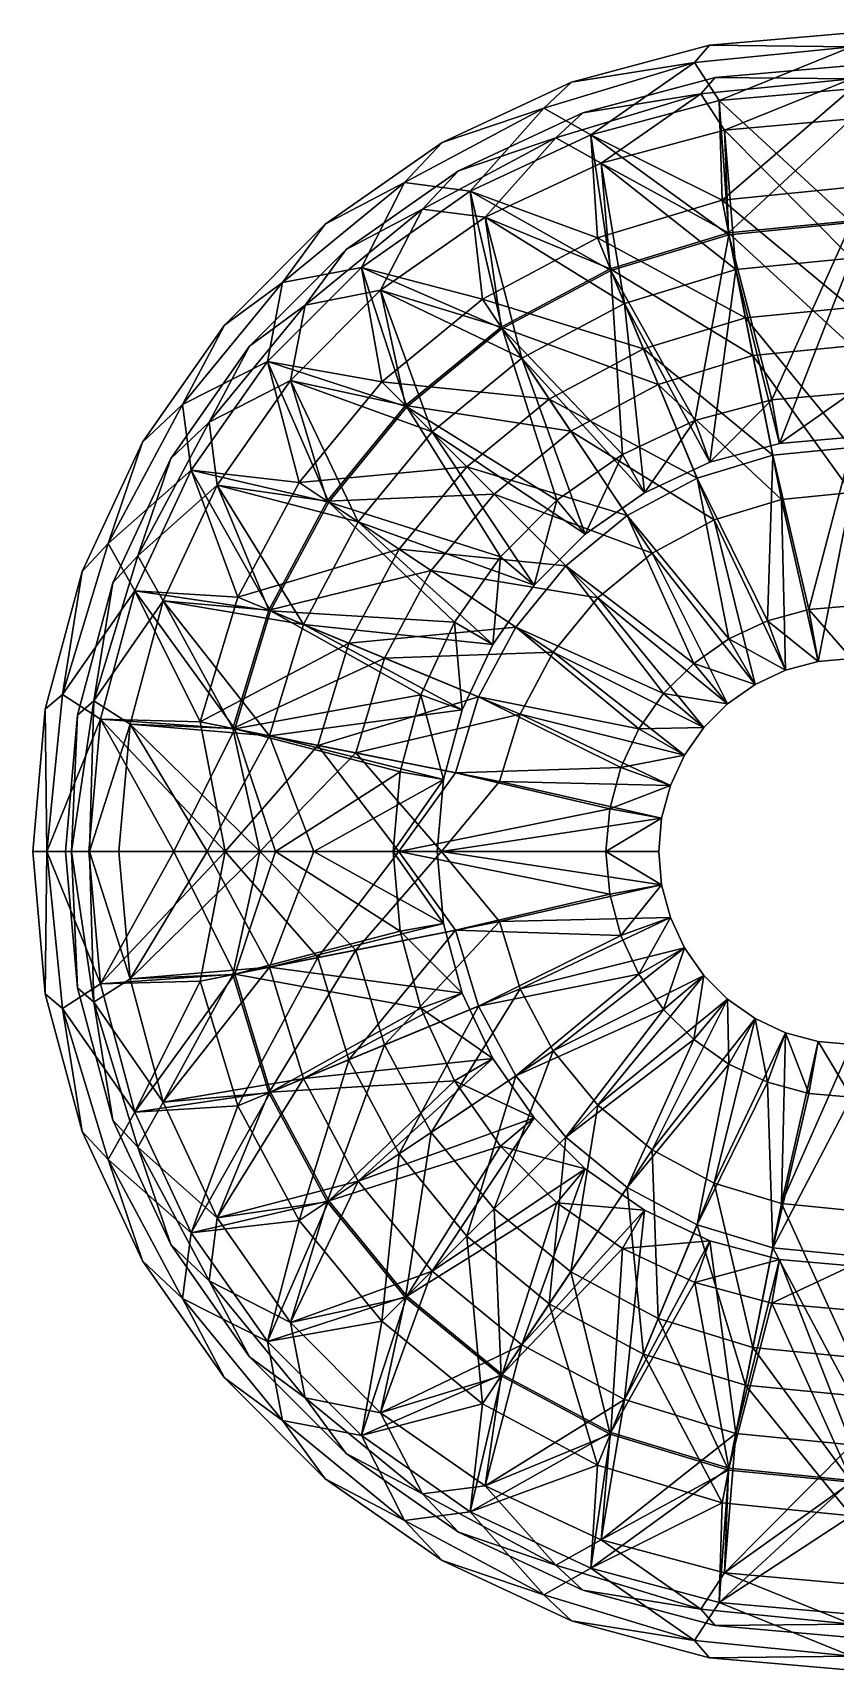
# Model space of a CAD drawing. Extents: x -6.3 to 6.3, y -6.3 to 6.3.
# Drawn here: x -6.35 to -0.13, y -6.35 to 6.35 of the extents above; entities that cross this region are included whole.
import ezdxf

# ---------------------------------------------------------------- set-up
doc = ezdxf.new("R2010")
doc.units = 0
doc.layers.add('Bag', color=131, linetype='CONTINUOUS')

msp = doc.modelspace()

# ---------------------------------------------------------------- meshes
at = {"layer": 'Bag', "color": 131}
mesh = msp.add_polyface(dxfattribs=at)
corners = [(-2.022733, 5.557414, 15.083843), (-1.026969, 5.824229, 15.083843), (-1.005006, 5.052508, 16.561838), (0, 5.914077, 15.083843), (0, 5.151492, 16.561838), (-0.823303, 4.139022, 17.939711), (-1.971391, 4.759358, 16.561838), (0, 4.22011, 17.939711), (-0.951496, 4.783496, 1.738292), (-0.617493, 3.501976), (0, 4.87721, 1.738292), (0, 3.556), (-1.216224, 3.341547), (-1.026969, 5.824229, 3.659793), (-1.866427, 4.505955, 1.738292), (-2.022733, 5.557414, 3.659793), (0, 5.914077, 3.659793), (0, 6.35, 5.718664), (-1.102666, 6.253529, 13.024971), (-1.102666, 6.253529, 5.718664), (0, 6.35, 13.024971), (-1.217329, 6.119928, 4.666407), (0, 6.239824, 4.666407), (-1.217329, 6.119928, 14.077228), (0, 6.239824, 14.077228), (0, 5.681873, 14.980899), (-0.986647, 5.595553, 14.980899), (-0.95444, 4.798293, 16.500487), (-1.943315, 5.339214, 14.980899), (0, 4.892297, 16.500487), (-0.764968, 3.845754, 17.910929), (-1.872201, 4.519893, 16.500487), (-1.500539, 3.622621, 17.910929), (0, 3.921096, 17.910929), (-0.986647, 5.595553, 3.762736), (0, 4.601602, 1.780364), (-0.897728, 4.513183, 1.780364), (-0.558002, 3.164586), (-1.943315, 5.339214, 3.762736), (-1.099049, 3.019613), (-1.760957, 4.251326, 1.780364), (0, 5.681873, 3.762736), (-1.058559, 6.003388, 13.024971), (0, 6.096, 5.718664), (-1.058559, 6.003388, 5.718664), (-2.084955, 5.728366, 13.024971), (0, 6.096, 13.024971), (0, 5.991333, 4.71902), (-1.168851, 5.876211, 4.71902), (-2.084955, 5.728366, 5.718664), (0, 5.991333, 14.024615), (-1.168851, 5.876211, 14.024615)]
mesh.append_faces([[corners[k] for k in face] for face in [(0, 1, 2), (1, 3, 2), (2, 3, 4), (5, 6, 2), (2, 7, 5), (7, 2, 4), (8, 9, 10), (9, 11, 10), (12, 9, 8), (13, 8, 10), (14, 12, 8), (13, 15, 8), (16, 13, 10), (17, 18, 19), (18, 17, 20), (19, 21, 22), (16, 22, 13), (13, 21, 15), (17, 19, 22), (13, 22, 21), (1, 23, 24), (20, 24, 18), (3, 1, 24), (1, 0, 23), (18, 24, 23), (25, 26, 27), (26, 28, 27), (25, 27, 29), (30, 31, 32), (31, 30, 27), (33, 27, 30), (27, 33, 29), (34, 35, 36), (37, 36, 35), (38, 34, 36), (39, 40, 36), (34, 41, 35), (42, 43, 44), (44, 45, 42), (43, 42, 46), (44, 43, 47), (47, 41, 34), (48, 34, 38), (48, 44, 47), (49, 44, 48), (47, 34, 48), (26, 25, 50), (50, 46, 42), (51, 42, 45), (51, 26, 50), (28, 26, 51), (50, 42, 51)]], dxfattribs={"color": 131})
mesh = msp.add_polyface(dxfattribs=at)
corners = [(-2.957038, 5.121741, 15.083843), (-2.022733, 5.557414, 15.083843), (-1.971391, 4.759358, 16.561838), (-2.862016, 4.283309, 16.561838), (-1.005006, 5.052508, 16.561838), (-1.614966, 3.898873, 17.939711), (-2.344568, 3.508893, 17.939711), (-0.823303, 4.139022, 17.939711), (-2.957038, 5.121741, 3.659793), (-2.709633, 4.055252, 1.738292), (-1.866427, 4.505955, 1.738292), (-2.022733, 5.557414, 3.659793), (-0.951496, 4.783496, 1.738292), (-1.778, 3.079586), (-1.102666, 6.253529, 5.718664), (-2.171828, 5.967048, 13.024971), (-2.171828, 5.967048, 5.718664), (-3.175, 5.499261, 13.024971), (-3.175, 5.499261, 5.718664), (-1.102666, 6.253529, 13.024971), (-2.387877, 5.764846, 4.666407), (-1.217329, 6.119928, 4.666407), (-3.466661, 5.188224, 4.666407), (-2.387877, 5.764846, 14.077228), (-1.217329, 6.119928, 14.077228), (-3.466661, 5.188224, 14.077228), (-1.943315, 5.339214, 14.980899), (-2.840936, 4.920646, 14.980899), (-1.872201, 4.519893, 16.500487), (-2.718014, 4.067796, 16.500487), (-0.95444, 4.798293, 16.500487), (-1.500539, 3.622621, 17.910929), (-1.943315, 5.339214, 3.762736), (-0.897728, 4.513183, 1.780364), (-1.760957, 4.251326, 1.780364), (-2.840936, 4.920646, 3.762736), (-2.556513, 3.826092, 1.780364), (-3.652238, 4.352567, 3.762736), (-2.084955, 5.728366, 13.024971), (-1.058559, 6.003388, 5.718664), (-2.084955, 5.728366, 5.718664), (-3.048, 5.279291, 13.024971), (-3.048, 5.279291, 5.718664), (-2.292784, 5.53527, 4.71902), (-1.168851, 5.876211, 4.71902), (-3.328606, 4.981612, 4.71902), (-2.292784, 5.53527, 14.024615), (-1.168851, 5.876211, 14.024615), (-3.328606, 4.981612, 14.024615)]
mesh.append_faces([[corners[k] for k in face] for face in [(0, 1, 2), (3, 0, 2), (2, 1, 4), (3, 5, 6), (5, 3, 2), (2, 7, 5), (8, 9, 10), (11, 10, 12), (9, 13, 10), (11, 8, 10), (14, 15, 16), (16, 17, 18), (17, 16, 15), (15, 14, 19), (16, 20, 21), (11, 20, 8), (8, 20, 22), (14, 16, 21), (16, 18, 20), (11, 21, 20), (20, 18, 22), (1, 23, 24), (19, 24, 15), (15, 23, 17), (17, 23, 25), (1, 0, 23), (15, 24, 23), (23, 0, 25), (26, 27, 28), (27, 29, 28), (26, 28, 30), (29, 31, 28), (32, 33, 34), (35, 34, 36), (35, 32, 34), (37, 35, 36), (38, 39, 40), (41, 40, 42), (40, 41, 38), (43, 40, 44), (43, 32, 35), (43, 35, 45), (42, 40, 43), (44, 32, 43), (42, 43, 45), (46, 26, 47), (46, 38, 41), (46, 41, 48), (27, 26, 46), (47, 38, 46), (27, 46, 48)]], dxfattribs={"color": 131})
mesh = msp.add_polyface(dxfattribs=at)
corners = [(-3.801495, 4.530446, 15.083843), (-2.957038, 5.121741, 15.083843), (-2.862016, 4.283309, 16.561838), (-4.530446, 3.801495, 15.083843), (-3.642655, 3.642655, 16.561838), (-3.801495, 4.530446, 3.659793), (-4.530446, 3.801495, 3.659793), (-3.448708, 3.448708, 1.738292), (-2.709633, 4.055252, 1.738292), (-2.957038, 5.121741, 3.659793), (-3.175, 5.499261, 5.718664), (-4.081701, 4.864382, 13.024971), (-4.081701, 4.864382, 5.718664), (-5.499261, 3.175, 13.024971), (-4.864382, 4.081701, 5.718664), (-4.864382, 4.081701, 13.024971), (-3.175, 5.499261, 13.024971), (-4.412222, 4.412222, 4.666407), (-3.466661, 5.188224, 4.666407), (-5.188224, 3.466661, 4.666407), (-4.412222, 4.412222, 14.077228), (-3.466661, 5.188224, 14.077228), (-5.188224, 3.466661, 14.077228), (-2.840936, 4.920646, 14.980899), (-3.652238, 4.352567, 14.980899), (-2.718014, 4.067796, 16.500487), (-4.352567, 3.652238, 14.980899), (-3.459376, 3.459376, 16.500487), (-3.652238, 4.352567, 3.762736), (-2.556513, 3.826092, 1.780364), (-3.253824, 3.253824, 1.780364), (-4.352567, 3.652238, 3.762736), (-3.918433, 4.669807, 13.024971), (-3.048, 5.279291, 5.718664), (-3.918433, 4.669807, 5.718664), (-4.669807, 3.918433, 13.024971), (-4.669807, 3.918433, 5.718664), (-3.048, 5.279291, 13.024971), (-3.328606, 4.981612, 4.71902), (-4.236512, 4.236512, 4.71902), (-4.981612, 3.328606, 4.71902), (-2.840936, 4.920646, 3.762736), (-3.328606, 4.981612, 14.024615), (-4.236512, 4.236512, 14.024615), (-4.981612, 3.328606, 14.024615)]
mesh.append_faces([[corners[k] for k in face] for face in [(0, 1, 2), (3, 0, 4), (4, 0, 2), (5, 6, 7), (5, 7, 8), (9, 5, 8), (10, 11, 12), (13, 14, 15), (11, 10, 16), (15, 14, 11), (12, 11, 14), (12, 14, 17), (10, 12, 18), (5, 18, 17), (6, 17, 19), (5, 9, 18), (18, 12, 17), (6, 5, 17), (17, 14, 19), (0, 3, 20), (1, 0, 21), (11, 21, 20), (15, 20, 22), (11, 16, 21), (21, 0, 20), (15, 11, 20), (20, 3, 22), (23, 24, 25), (24, 26, 27), (24, 27, 25), (28, 29, 30), (31, 28, 30), (32, 33, 34), (35, 34, 36), (34, 35, 32), (33, 32, 37), (34, 33, 38), (36, 34, 39), (38, 28, 39), (39, 31, 40), (41, 28, 38), (34, 38, 39), (28, 31, 39), (36, 39, 40), (24, 23, 42), (26, 24, 43), (42, 32, 43), (43, 35, 44), (37, 32, 42), (24, 42, 43), (32, 35, 43), (26, 43, 44)]], dxfattribs={"color": 131})
mesh = msp.add_polyface(dxfattribs=at)
corners = [(0, 1.905, 20.32), (-0.3308, 1.876059, 20.32), (0, 3.132899, 19.198274), (-0.611198, 3.072702, 19.198274), (-0.651548, 1.790114, 20.32), (-1.198909, 2.894422, 19.198274), (-0.9525, 1.649778, 20.32), (-1.740546, 2.604911, 19.198274), (-2.215294, 2.215294, 19.198274), (-3.508893, 2.344568, 17.939711), (-2.984068, 2.984068, 17.939711), (-2.344568, 3.508893, 17.939711), (-1.614966, 3.898873, 17.939711), (-0.823303, 4.139022, 17.939711), (0, 4.22011, 17.939711), (-3.642655, 3.642655, 16.561838), (-2.862016, 4.283309, 16.561838), (-0.558002, 3.164586), (0, 3.213405), (0, 3.556), (-1.099049, 3.019613), (-0.617493, 3.501976), (-1.606703, 2.782891), (-1.216224, 3.341547), (-2.065537, 2.461611), (-1.778, 3.079586), (-2.461611, 2.065537), (-2.285753, 2.724054), (-2.724054, 2.285753), (-2.709633, 4.055252, 1.738292), (-3.448708, 3.448708, 1.738292), (-1.866427, 4.505955, 1.738292), (-0.542964, 2.729665, 19.190632), (-0.259753, 1.473131, 20.32), (0, 2.783142, 19.190632), (-1.065062, 2.571288, 19.190632), (-0.511613, 1.405645, 20.32), (-3.260273, 2.178444, 17.910929), (-1.967978, 1.967978, 19.190632), (-2.772634, 2.772634, 17.910929), (-1.546231, 2.314098, 19.190632), (-2.178444, 3.260273, 17.910929), (-1.500539, 3.622621, 17.910929), (-0.764968, 3.845754, 17.910929), (0, 3.921096, 17.910929), (-3.459376, 3.459376, 16.500487), (-2.718014, 4.067796, 16.500487), (-2.556513, 3.826092, 1.780364), (-3.253824, 3.253824, 1.780364), (-1.760957, 4.251326, 1.780364), (-0.897728, 4.513183, 1.780364), (0, 4.601602, 1.780364)]
mesh.append_faces([[corners[k] for k in face] for face in [(0, 1, 2), (1, 3, 2), (4, 5, 3), (1, 4, 3), (5, 6, 7), (8, 9, 10), (10, 7, 8), (7, 10, 11), (11, 5, 7), (5, 11, 12), (12, 3, 5), (3, 12, 13), (13, 2, 3), (2, 13, 14), (15, 11, 10), (11, 15, 16), (17, 18, 19), (20, 17, 21), (22, 20, 23), (17, 19, 21), (24, 22, 25), (20, 21, 23), (26, 24, 27), (22, 23, 25), (24, 25, 27), (26, 27, 28), (27, 25, 29), (28, 27, 30), (27, 29, 30), (25, 23, 31), (32, 33, 34), (35, 36, 32), (37, 38, 39), (40, 39, 38), (39, 40, 41), (35, 41, 40), (41, 35, 42), (32, 42, 35), (42, 32, 43), (34, 43, 32), (43, 34, 44), (41, 45, 39), (45, 41, 46), (42, 46, 41), (22, 24, 47), (24, 26, 48), (20, 22, 49), (24, 48, 47), (17, 20, 50), (22, 47, 49), (18, 17, 51)]], dxfattribs={"color": 131})
mesh = msp.add_polyface(dxfattribs=at)
corners = [(-5.121741, 2.957038, 15.083843), (-4.283309, 2.862016, 16.561838), (-4.759358, 1.971391, 16.561838), (-4.530446, 3.801495, 15.083843), (-3.642655, 3.642655, 16.561838), (-5.557414, 2.022733, 15.083843), (-3.508893, 2.344568, 17.939711), (-2.984068, 2.984068, 17.939711), (-2.724054, 2.285753), (-3.448708, 3.448708, 1.738292), (-4.055252, 2.709633, 1.738292), (-5.121741, 2.957038, 3.659793), (-4.530446, 3.801495, 3.659793), (-4.505955, 1.866427, 1.738292), (-4.864382, 4.081701, 5.718664), (-5.499261, 3.175, 13.024971), (-5.499261, 3.175, 5.718664), (-5.967048, 2.171828, 13.024971), (-5.967048, 2.171828, 5.718664), (-5.188224, 3.466661, 4.666407), (-5.764846, 2.387877, 4.666407), (-5.557414, 2.022733, 3.659793), (-5.188224, 3.466661, 14.077228), (-5.764846, 2.387877, 14.077228), (-4.864382, 4.081701, 13.024971), (-4.067796, 2.718014, 16.500487), (-4.920646, 2.840936, 14.980899), (-4.519893, 1.872201, 16.500487), (-3.459376, 3.459376, 16.500487), (-4.352567, 3.652238, 14.980899), (-2.772634, 2.772634, 17.910929), (-3.260273, 2.178444, 17.910929), (-4.920646, 2.840936, 3.762736), (-4.352567, 3.652238, 3.762736), (-3.826092, 2.556513, 1.780364), (-4.251326, 1.760957, 1.780364), (-3.253824, 3.253824, 1.780364), (-2.461611, 2.065537), (-5.279291, 3.048, 13.024971), (-4.669807, 3.918433, 5.718664), (-5.279291, 3.048, 5.718664), (-5.728366, 2.084955, 13.024971), (-5.728366, 2.084955, 5.718664), (-4.669807, 3.918433, 13.024971), (-4.981612, 3.328606, 4.71902), (-5.53527, 2.292784, 4.71902), (-5.339214, 1.943315, 3.762736), (-4.981612, 3.328606, 14.024615), (-5.339214, 1.943315, 14.980899), (-5.53527, 2.292784, 14.024615)]
mesh.append_faces([[corners[k] for k in face] for face in [(0, 1, 2), (3, 4, 1), (5, 0, 2), (0, 3, 1), (6, 2, 1), (1, 7, 6), (7, 1, 4), (8, 9, 10), (11, 10, 12), (11, 13, 10), (12, 10, 9), (14, 15, 16), (16, 17, 18), (17, 16, 15), (14, 16, 19), (16, 18, 20), (11, 19, 20), (11, 12, 19), (19, 16, 20), (21, 11, 20), (3, 0, 22), (0, 5, 23), (15, 22, 23), (15, 24, 22), (22, 0, 23), (17, 15, 23), (25, 26, 27), (28, 29, 25), (29, 26, 25), (30, 25, 31), (25, 30, 28), (32, 33, 34), (35, 32, 34), (36, 37, 34), (34, 33, 36), (38, 39, 40), (41, 40, 42), (40, 41, 38), (39, 38, 43), (40, 39, 44), (42, 40, 45), (44, 32, 45), (33, 32, 44), (40, 44, 45), (32, 46, 45), (26, 29, 47), (48, 26, 49), (47, 38, 49), (43, 38, 47), (26, 47, 49), (38, 41, 49)]], dxfattribs={"color": 131})
mesh = msp.add_polyface(dxfattribs=at)
corners = [(-5.557414, 2.022733, 15.083843), (-4.759358, 1.971391, 16.561838), (-5.052508, 1.005006, 16.561838), (-3.511725, 0, 18.793128), (-4.859193, 0, 17.033233), (-4.139022, 0.823303, 17.939711), (-3.072702, 0.611198, 19.198274), (-2.894422, 1.198909, 19.198274), (-3.898873, 1.614966, 17.939711), (-2.604911, 1.740546, 19.198274), (-3.508893, 2.344568, 17.939711), (-3.556, 0), (-3.164586, 0.558002), (-3.501976, 0.617493), (-3.019613, 1.099049), (-3.341547, 1.216224), (-3.213405, 0), (-3.079586, 1.778), (-4.055252, 2.709633, 1.738292), (-4.505955, 1.866427, 1.738292), (-4.783496, 0.951496, 1.738292), (-4.466968, 0, 1.136344), (-5.255802, 0, 2.360633), (-5.557414, 2.022733, 3.659793), (-5.121741, 2.957038, 3.659793), (-2.724054, 2.285753), (-4.519893, 1.872201, 16.500487), (-5.339214, 1.943315, 14.980899), (-4.798293, 0.95444, 16.500487), (-4.588065, 0, 16.983866), (-5.595553, 0.986647, 14.980899), (-3.179963, 0, 18.779845), (-3.845754, 0.764968, 17.910929), (-2.729665, 0.542964, 19.190632), (-4.920646, 2.840936, 14.980899), (-2.571288, 1.065062, 19.190632), (-3.622621, 1.500539, 17.910929), (-2.314098, 1.546231, 19.190632), (-3.260273, 2.178444, 17.910929), (-4.067796, 2.718014, 16.500487), (-5.339214, 1.943315, 3.762736), (-4.920646, 2.840936, 3.762736), (-4.251326, 1.760957, 1.780364), (-5.595553, 0.986647, 3.762736), (-4.513183, 0.897728, 1.780364), (-4.997502, 0, 2.421217), (-4.171419, 0, 1.162001), (-3.826092, 2.556513, 1.780364), (-2.782891, 1.606703), (-2.461611, 2.065537)]
mesh.append_faces([[corners[k] for k in face] for face in [(0, 1, 2), (3, 4, 5), (6, 3, 5), (5, 4, 2), (5, 7, 6), (7, 5, 8), (8, 9, 7), (9, 8, 10), (2, 8, 5), (8, 2, 1), (1, 10, 8), (11, 12, 13), (12, 14, 15), (16, 12, 11), (14, 17, 15), (12, 15, 13), (17, 18, 19), (15, 19, 20), (11, 13, 21), (21, 13, 20), (22, 21, 20), (23, 19, 24), (13, 15, 20), (15, 17, 19), (23, 20, 19), (17, 25, 18), (26, 27, 28), (29, 28, 30), (29, 31, 32), (31, 33, 32), (29, 32, 28), (34, 27, 26), (35, 32, 33), (32, 35, 36), (36, 37, 38), (36, 28, 32), (28, 36, 26), (38, 26, 36), (26, 38, 39), (40, 41, 42), (43, 40, 44), (44, 40, 42), (45, 43, 44), (44, 12, 46), (12, 16, 46), (44, 46, 45), (42, 14, 44), (14, 12, 44), (47, 48, 42), (48, 14, 42), (49, 48, 47)]], dxfattribs={"color": 131})
mesh = msp.add_polyface(dxfattribs=at)
corners = [(-1.905, 0, 20.32), (-3.511725, 0, 18.793128), (-1.876059, 0.3308, 20.32), (-0.9525, 1.649778, 20.32), (-1.22451, 1.459315, 20.32), (-1.740546, 2.604911, 19.198274), (-0.651548, 1.790114, 20.32), (-1.198909, 2.894422, 19.198274), (-1.459315, 1.22451, 20.32), (-2.215294, 2.215294, 19.198274), (-1.649778, 0.9525, 20.32), (-2.604911, 1.740546, 19.198274), (-1.790114, 0.651548, 20.32), (-2.894422, 1.198909, 19.198274), (-3.072702, 0.611198, 19.198274), (-3.508893, 2.344568, 17.939711), (-0.259753, 1.473131, 20.32), (-0.511613, 1.405645, 20.32), (-0.747928, 1.295449, 20.32), (-1.145892, 0.961518, 20.32), (-1.295449, 0.747928, 20.32), (-1.473131, 0.259753, 20.32), (-1.495856, 0, 20.32), (-1.405645, 0.511613, 20.32), (-0.961518, 1.145892, 20.32), (0, 1.495856, 20.32), (-0.3308, 1.876059, 20.32), (0, 1.905, 20.32), (-2.782891, 1.606703), (-2.724054, 2.285753), (-3.079586, 1.778), (-2.461611, 2.065537), (-3.019613, 1.099049), (-3.179963, 0, 18.779845), (0, 2.783142, 19.190632), (-0.542964, 2.729665, 19.190632), (-1.546231, 2.314098, 19.190632), (-1.065062, 2.571288, 19.190632), (-1.967978, 1.967978, 19.190632), (-2.314098, 1.546231, 19.190632), (-2.571288, 1.065062, 19.190632), (-2.729665, 0.542964, 19.190632), (-3.622621, 1.500539, 17.910929), (-3.260273, 2.178444, 17.910929)]
mesh.append_faces([[corners[k] for k in face] for face in [(0, 1, 2), (3, 4, 5), (6, 3, 7), (4, 8, 9), (8, 10, 11), (5, 4, 9), (10, 12, 13), (9, 8, 11), (12, 2, 14), (11, 10, 13), (2, 1, 14), (13, 12, 14), (15, 9, 11), (16, 17, 6), (17, 18, 3), (19, 20, 10), (21, 22, 0), (20, 23, 12), (23, 21, 2), (24, 19, 8), (21, 0, 2), (18, 24, 4), (23, 2, 12), (20, 12, 10), (19, 10, 8), (24, 8, 4), (25, 16, 26), (18, 4, 3), (17, 3, 6), (16, 6, 26), (25, 26, 27), (28, 29, 30), (28, 31, 29), (32, 28, 30), (33, 22, 21), (16, 25, 34), (17, 16, 35), (24, 18, 36), (18, 17, 37), (19, 24, 38), (18, 37, 36), (20, 19, 39), (24, 36, 38), (23, 20, 40), (19, 38, 39), (21, 23, 41), (20, 39, 40), (33, 21, 41), (23, 40, 41), (39, 42, 40), (38, 43, 39)]], dxfattribs={"color": 131})
mesh = msp.add_polyface(dxfattribs=at)
corners = [(-5.914077, 0, 15.083843), (-5.824229, 1.026969, 15.083843), (-4.859193, 0, 17.033233), (-5.052508, 1.005006, 16.561838), (-5.557414, 2.022733, 15.083843), (-5.914077, 0, 3.659793), (-5.255802, 0, 2.360633), (-5.824229, 1.026969, 3.659793), (-4.783496, 0.951496, 1.738292), (-5.557414, 2.022733, 3.659793), (-5.967048, 2.171828, 5.718664), (-6.253529, 1.102666, 13.024971), (-6.253529, 1.102666, 5.718664), (-6.35, 0, 13.024971), (-6.35, 0, 5.718664), (-5.967048, 2.171828, 13.024971), (-6.119928, 1.217329, 4.666407), (-6.239824, 0, 4.666407), (-5.764846, 2.387877, 4.666407), (-6.239824, 0, 14.077228), (-6.119928, 1.217329, 14.077228), (-5.764846, 2.387877, 14.077228), (-5.595553, 0.986647, 14.980899), (-5.681873, 0, 14.980899), (-4.588065, 0, 16.983866), (-5.339214, 1.943315, 14.980899), (-4.798293, 0.95444, 16.500487), (-5.681873, 0, 3.762736), (-5.595553, 0.986647, 3.762736), (-4.997502, 0, 2.421217), (-6.003388, 1.058559, 13.024971), (-5.728366, 2.084955, 5.718664), (-6.003388, 1.058559, 5.718664), (-6.096, 0, 13.024971), (-6.096, 0, 5.718664), (-5.728366, 2.084955, 13.024971), (-5.876211, 1.168851, 4.71902), (-6.049388, 0, 5.049537), (-5.53527, 2.292784, 4.71902), (-5.339214, 1.943315, 3.762736), (-5.910451, 0, 4.393336), (-5.876211, 1.168851, 14.024615), (-5.910451, 0, 14.350299), (-5.53527, 2.292784, 14.024615), (-6.049388, 0, 13.694098)]
mesh.append_faces([[corners[k] for k in face] for face in [(0, 1, 2), (3, 2, 1), (1, 4, 3), (5, 6, 7), (7, 8, 9), (7, 6, 8), (10, 11, 12), (12, 13, 14), (13, 12, 11), (11, 10, 15), (10, 12, 16), (12, 14, 17), (16, 12, 17), (9, 18, 16), (7, 16, 17), (18, 10, 16), (7, 9, 16), (5, 7, 17), (13, 11, 19), (4, 1, 20), (1, 0, 19), (15, 21, 20), (11, 20, 19), (21, 4, 20), (11, 15, 20), (20, 1, 19), (22, 23, 24), (25, 22, 26), (27, 28, 29), (30, 31, 32), (33, 32, 34), (32, 33, 30), (31, 30, 35), (32, 36, 37), (32, 31, 36), (34, 32, 37), (38, 39, 36), (39, 28, 36), (28, 27, 40), (31, 38, 36), (28, 40, 36), (40, 37, 36), (22, 41, 42), (22, 25, 41), (23, 22, 42), (43, 35, 41), (35, 30, 41), (30, 33, 44), (25, 43, 41), (30, 44, 41), (44, 42, 41)]], dxfattribs={"color": 131})
mesh = msp.add_polyface(dxfattribs=at)
corners = [(-5.824229, -1.026969, 15.083843), (-5.914077, 0, 15.083843), (-4.859193, 0, 17.033233), (-5.557414, -2.022733, 15.083843), (-5.052508, -1.005006, 16.561838), (-5.914077, 0, 3.659793), (-5.824229, -1.026969, 3.659793), (-5.255802, 0, 2.360633), (-4.783496, -0.951496, 1.738292), (-5.557414, -2.022733, 3.659793), (-6.35, 0, 5.718664), (-6.253529, -1.102666, 13.024971), (-6.253529, -1.102666, 5.718664), (-5.967048, -2.171828, 13.024971), (-5.967048, -2.171828, 5.718664), (-6.35, 0, 13.024971), (-6.239824, 0, 4.666407), (-5.764846, -2.387877, 4.666407), (-6.119928, -1.217329, 4.666407), (-6.239824, 0, 14.077228), (-6.119928, -1.217329, 14.077228), (-5.764846, -2.387877, 14.077228), (-5.595553, -0.986647, 14.980899), (-5.339214, -1.943315, 14.980899), (-4.798293, -0.95444, 16.500487), (-5.681873, 0, 14.980899), (-4.588065, 0, 16.983866), (-5.595553, -0.986647, 3.762736), (-5.681873, 0, 3.762736), (-4.997502, 0, 2.421217), (-6.003388, -1.058559, 13.024971), (-6.096, 0, 5.718664), (-6.003388, -1.058559, 5.718664), (-5.728366, -2.084955, 13.024971), (-5.728366, -2.084955, 5.718664), (-6.096, 0, 13.024971), (-5.53527, -2.292784, 4.71902), (-5.876211, -1.168851, 4.71902), (-6.049388, 0, 5.049537), (-5.910451, 0, 4.393336), (-5.339214, -1.943315, 3.762736), (-5.53527, -2.292784, 14.024615), (-5.876211, -1.168851, 14.024615), (-5.910451, 0, 14.350299), (-6.049388, 0, 13.694098)]
mesh.append_faces([[corners[k] for k in face] for face in [(0, 1, 2), (3, 0, 4), (0, 2, 4), (5, 6, 7), (7, 6, 8), (6, 9, 8), (10, 11, 12), (12, 13, 14), (13, 12, 11), (11, 10, 15), (10, 12, 16), (14, 17, 18), (5, 16, 6), (6, 18, 9), (12, 18, 16), (12, 14, 18), (6, 16, 18), (9, 18, 17), (11, 15, 19), (11, 19, 20), (13, 20, 21), (13, 11, 20), (20, 19, 0), (1, 0, 19), (3, 21, 20), (0, 3, 20), (22, 23, 24), (25, 22, 26), (27, 28, 29), (30, 31, 32), (33, 32, 34), (32, 33, 30), (31, 30, 35), (36, 34, 37), (32, 31, 38), (32, 38, 37), (38, 39, 37), (39, 28, 27), (37, 27, 40), (34, 32, 37), (39, 27, 37), (37, 40, 36), (41, 23, 42), (22, 25, 43), (22, 43, 42), (43, 44, 42), (44, 35, 30), (42, 30, 33), (23, 22, 42), (44, 30, 42), (42, 33, 41)]], dxfattribs={"color": 131})
mesh = msp.add_polyface(dxfattribs=at)
corners = [(-5.121741, -2.957038, 15.083843), (-5.557414, -2.022733, 15.083843), (-4.759358, -1.971391, 16.561838), (-5.052508, -1.005006, 16.561838), (-3.511725, 0, 18.793128), (-4.139022, -0.823303, 17.939711), (-4.859193, 0, 17.033233), (-3.072702, -0.611198, 19.198274), (-2.604911, -1.740546, 19.198274), (-2.984068, -2.984068, 17.939711), (-3.508893, -2.344568, 17.939711), (-2.894422, -1.198909, 19.198274), (-3.898873, -1.614966, 17.939711), (-4.283309, -2.862016, 16.561838), (-3.164586, -0.558002), (-3.213405, 0), (-3.556, 0), (-3.501976, -0.617493), (-3.019613, -1.099049), (-2.782891, -1.606703), (-3.341547, -1.216224), (-3.079586, -1.778), (-4.783496, -0.951496, 1.738292), (-5.557414, -2.022733, 3.659793), (-4.505955, -1.866427, 1.738292), (-4.466968, 0, 1.136344), (-5.255802, 0, 2.360633), (-5.121741, -2.957038, 3.659793), (-4.055252, -2.709633, 1.738292), (-2.724054, -2.285753), (-5.339214, -1.943315, 14.980899), (-4.920646, -2.840936, 14.980899), (-4.519893, -1.872201, 16.500487), (-4.798293, -0.95444, 16.500487), (-4.588065, 0, 16.983866), (-5.595553, -0.986647, 14.980899), (-3.845754, -0.764968, 17.910929), (-3.179963, 0, 18.779845), (-2.729665, -0.542964, 19.190632), (-3.260273, -2.178444, 17.910929), (-2.571288, -1.065062, 19.190632), (-3.622621, -1.500539, 17.910929), (-4.067796, -2.718014, 16.500487), (-5.339214, -1.943315, 3.762736), (-4.513183, -0.897728, 1.780364), (-4.251326, -1.760957, 1.780364), (-5.595553, -0.986647, 3.762736), (-4.997502, 0, 2.421217), (-4.171419, 0, 1.162001), (-4.920646, -2.840936, 3.762736), (-3.826092, -2.556513, 1.780364)]
mesh.append_faces([[corners[k] for k in face] for face in [(0, 1, 2), (1, 3, 2), (4, 5, 6), (3, 6, 5), (5, 4, 7), (8, 9, 10), (11, 10, 12), (12, 7, 11), (7, 12, 5), (13, 12, 10), (12, 13, 2), (2, 5, 12), (5, 2, 3), (14, 15, 16), (17, 18, 14), (19, 18, 20), (14, 16, 17), (18, 17, 20), (19, 20, 21), (22, 23, 24), (25, 26, 22), (16, 25, 17), (23, 27, 24), (21, 28, 29), (21, 20, 24), (20, 17, 22), (28, 21, 24), (17, 25, 22), (24, 20, 22), (30, 31, 32), (33, 30, 32), (34, 35, 33), (36, 37, 34), (34, 33, 36), (37, 36, 38), (39, 40, 41), (41, 38, 36), (41, 42, 39), (42, 41, 32), (36, 32, 41), (32, 36, 33), (43, 44, 45), (46, 47, 44), (47, 48, 44), (48, 15, 14), (43, 46, 44), (49, 43, 45), (18, 19, 45), (14, 18, 44), (19, 50, 45), (48, 14, 44), (18, 45, 44)]], dxfattribs={"color": 131})
mesh = msp.add_polyface(dxfattribs=at)
corners = [(-1.876059, -0.3308, 20.32), (-3.072702, -0.611198, 19.198274), (-3.511725, 0, 18.793128), (-1.905, 0, 20.32), (-1.790114, -0.651548, 20.32), (-1.649778, -0.9525, 20.32), (-2.894422, -1.198909, 19.198274), (-1.459315, -1.22451, 20.32), (-2.604911, -1.740546, 19.198274), (-1.22451, -1.459315, 20.32), (-2.215294, -2.215294, 19.198274), (-0.9525, -1.649778, 20.32), (-1.740546, -2.604911, 19.198274), (-0.651548, -1.790114, 20.32), (-1.198909, -2.894422, 19.198274), (-3.508893, -2.344568, 17.939711), (-1.495856, 0, 20.32), (-1.473131, -0.259753, 20.32), (-1.405645, -0.511613, 20.32), (-1.295449, -0.747928, 20.32), (-0.511613, -1.405645, 20.32), (-0.259753, -1.473131, 20.32), (-0.3308, -1.876059, 20.32), (-0.961518, -1.145892, 20.32), (0, -1.495856, 20.32), (0, -1.905, 20.32), (-0.747928, -1.295449, 20.32), (-1.145892, -0.961518, 20.32), (-2.461611, -2.065537), (-2.782891, -1.606703), (-3.079586, -1.778), (-2.724054, -2.285753), (-2.729665, -0.542964, 19.190632), (-3.179963, 0, 18.779845), (-2.571288, -1.065062, 19.190632), (-2.314098, -1.546231, 19.190632), (-1.967978, -1.967978, 19.190632), (-1.546231, -2.314098, 19.190632), (-1.065062, -2.571288, 19.190632), (-0.542964, -2.729665, 19.190632), (-2.772634, -2.772634, 17.910929), (-3.260273, -2.178444, 17.910929), (-3.622621, -1.500539, 17.910929), (-3.826092, -2.556513, 1.780364)]
mesh.append_faces([[corners[k] for k in face] for face in [(0, 1, 2), (3, 0, 2), (4, 5, 6), (4, 6, 1), (0, 4, 1), (5, 7, 8), (7, 9, 10), (6, 5, 8), (9, 11, 12), (8, 7, 10), (11, 13, 14), (10, 9, 12), (15, 6, 8), (3, 16, 17), (3, 17, 0), (17, 18, 4), (18, 19, 5), (20, 21, 22), (23, 11, 9), (21, 24, 25), (26, 20, 13), (23, 26, 11), (21, 25, 22), (27, 23, 9), (20, 22, 13), (19, 27, 7), (26, 13, 11), (27, 9, 7), (19, 7, 5), (18, 5, 4), (17, 4, 0), (28, 29, 30), (28, 30, 31), (32, 17, 33), (17, 16, 33), (19, 18, 34), (34, 18, 32), (18, 17, 32), (27, 19, 35), (23, 27, 36), (19, 34, 35), (26, 23, 37), (27, 35, 36), (20, 26, 38), (23, 36, 37), (21, 20, 39), (26, 37, 38), (24, 21, 39), (35, 40, 36), (34, 41, 35), (32, 42, 34), (29, 28, 43)]], dxfattribs={"color": 131})
mesh = msp.add_polyface(dxfattribs=at)
corners = [(-0.651548, -1.790114, 20.32), (-0.3308, -1.876059, 20.32), (-0.611198, -3.072702, 19.198274), (-1.740546, -2.604911, 19.198274), (-0.9525, -1.649778, 20.32), (-1.198909, -2.894422, 19.198274), (0, -1.905, 20.32), (0, -3.132899, 19.198274), (0, -4.22011, 17.939711), (-0.823303, -4.139022, 17.939711), (-1.614966, -3.898873, 17.939711), (-2.344568, -3.508893, 17.939711), (-2.215294, -2.215294, 19.198274), (-2.984068, -2.984068, 17.939711), (-2.604911, -1.740546, 19.198274), (-2.862016, -4.283309, 16.561838), (0, -3.556), (0, -3.213405), (-0.617493, -3.501976), (-2.065537, -2.461611), (-2.461611, -2.065537), (-2.724054, -2.285753), (-1.606703, -2.782891), (-2.285753, -2.724054), (-1.099049, -3.019613), (-1.778, -3.079586), (-0.558002, -3.164586), (-1.216224, -3.341547), (-3.448708, -3.448708, 1.738292), (-0.951496, -4.783496, 1.738292), (-1.866427, -4.505955, 1.738292), (-2.709633, -4.055252, 1.738292), (-0.511613, -1.405645, 20.32), (-1.065062, -2.571288, 19.190632), (-0.542964, -2.729665, 19.190632), (0, -1.495856, 20.32), (0, -2.783142, 19.190632), (0, -3.921096, 17.910929), (-0.764968, -3.845754, 17.910929), (-1.500539, -3.622621, 17.910929), (-1.546231, -2.314098, 19.190632), (-2.178444, -3.260273, 17.910929), (-1.967978, -1.967978, 19.190632), (-2.772634, -2.772634, 17.910929), (-2.314098, -1.546231, 19.190632), (-3.260273, -2.178444, 17.910929), (-1.872201, -4.519893, 16.500487), (-2.718014, -4.067796, 16.500487), (-3.459376, -3.459376, 16.500487), (-3.253824, -3.253824, 1.780364), (0, -4.601602, 1.780364), (-0.897728, -4.513183, 1.780364), (-2.556513, -3.826092, 1.780364), (-1.760957, -4.251326, 1.780364)]
mesh.append_faces([[corners[k] for k in face] for face in [(0, 1, 2), (3, 4, 5), (1, 6, 2), (5, 0, 2), (2, 6, 7), (8, 2, 7), (2, 8, 9), (9, 5, 2), (5, 9, 10), (10, 3, 5), (3, 10, 11), (11, 12, 3), (12, 11, 13), (13, 14, 12), (15, 13, 11), (16, 17, 18), (19, 20, 21), (22, 19, 23), (24, 22, 25), (19, 21, 23), (26, 24, 27), (22, 23, 25), (17, 26, 18), (24, 25, 27), (26, 27, 18), (23, 21, 28), (18, 27, 29), (27, 25, 30), (23, 28, 31), (25, 23, 31), (32, 33, 34), (35, 34, 36), (34, 37, 36), (37, 34, 38), (33, 38, 34), (38, 33, 39), (40, 39, 33), (39, 40, 41), (42, 41, 40), (41, 42, 43), (43, 44, 45), (41, 46, 39), (43, 47, 41), (47, 43, 48), (20, 19, 49), (26, 17, 50), (24, 26, 51), (52, 22, 53), (22, 24, 53), (49, 19, 52), (19, 22, 52)]], dxfattribs={"color": 131})
mesh = msp.add_polyface(dxfattribs=at)
corners = [(-4.530446, -3.801495, 15.083843), (-5.121741, -2.957038, 15.083843), (-4.283309, -2.862016, 16.561838), (-3.642655, -3.642655, 16.561838), (-4.759358, -1.971391, 16.561838), (-2.984068, -2.984068, 17.939711), (-2.862016, -4.283309, 16.561838), (-3.508893, -2.344568, 17.939711), (-2.724054, -2.285753), (-4.055252, -2.709633, 1.738292), (-3.448708, -3.448708, 1.738292), (-4.530446, -3.801495, 3.659793), (-4.505955, -1.866427, 1.738292), (-5.121741, -2.957038, 3.659793), (-5.967048, -2.171828, 5.718664), (-5.499261, -3.175, 13.024971), (-5.499261, -3.175, 5.718664), (-4.864382, -4.081701, 13.024971), (-5.967048, -2.171828, 13.024971), (-4.864382, -4.081701, 5.718664), (-5.188224, -3.466661, 4.666407), (-5.557414, -2.022733, 3.659793), (-5.764846, -2.387877, 4.666407), (-5.188224, -3.466661, 14.077228), (-5.764846, -2.387877, 14.077228), (-5.557414, -2.022733, 15.083843), (-4.920646, -2.840936, 14.980899), (-4.352567, -3.652238, 14.980899), (-4.067796, -2.718014, 16.500487), (-3.459376, -3.459376, 16.500487), (-4.519893, -1.872201, 16.500487), (-3.260273, -2.178444, 17.910929), (-2.772634, -2.772634, 17.910929), (-4.352567, -3.652238, 3.762736), (-3.826092, -2.556513, 1.780364), (-3.253824, -3.253824, 1.780364), (-4.920646, -2.840936, 3.762736), (-4.251326, -1.760957, 1.780364), (-2.461611, -2.065537), (-5.279291, -3.048, 13.024971), (-5.728366, -2.084955, 5.718664), (-5.279291, -3.048, 5.718664), (-4.669807, -3.918433, 13.024971), (-4.669807, -3.918433, 5.718664), (-5.728366, -2.084955, 13.024971), (-4.981612, -3.328606, 4.71902), (-5.53527, -2.292784, 4.71902), (-5.339214, -1.943315, 3.762736), (-4.981612, -3.328606, 14.024615), (-5.53527, -2.292784, 14.024615), (-5.339214, -1.943315, 14.980899), (-4.236512, -4.236512, 14.024615)]
mesh.append_faces([[corners[k] for k in face] for face in [(0, 1, 2), (3, 0, 2), (2, 1, 4), (5, 6, 3), (3, 7, 5), (7, 3, 2), (8, 9, 10), (11, 10, 9), (12, 13, 9), (13, 11, 9), (14, 15, 16), (17, 16, 15), (15, 14, 18), (16, 19, 20), (21, 22, 13), (13, 22, 20), (14, 16, 22), (22, 16, 20), (11, 13, 20), (17, 15, 23), (23, 15, 24), (15, 18, 24), (1, 0, 23), (25, 1, 24), (24, 1, 23), (26, 27, 28), (27, 29, 28), (26, 28, 30), (31, 29, 32), (29, 31, 28), (33, 34, 35), (36, 37, 34), (33, 36, 34), (38, 35, 34), (39, 40, 41), (42, 41, 43), (41, 42, 39), (40, 39, 44), (43, 41, 45), (46, 47, 36), (46, 36, 45), (41, 40, 46), (41, 46, 45), (36, 33, 45), (27, 26, 48), (49, 44, 39), (49, 39, 48), (26, 50, 49), (26, 49, 48), (39, 42, 48), (27, 48, 51)]], dxfattribs={"color": 131})
mesh = msp.add_polyface(dxfattribs=at)
corners = [(-1.026969, -5.824229, 15.083843), (-1.005006, -5.052508, 16.561838), (0, -5.151492, 16.561838), (0, -5.914077, 15.083843), (-2.022733, -5.557414, 15.083843), (-0.823303, -4.139022, 17.939711), (0, -4.22011, 17.939711), (-1.614966, -3.898873, 17.939711), (-1.026969, -5.824229, 3.659793), (0, -5.914077, 3.659793), (0, -4.87721, 1.738292), (-2.022733, -5.557414, 3.659793), (-0.951496, -4.783496, 1.738292), (0, -3.556), (-0.617493, -3.501976), (-1.216224, -3.341547), (-1.866427, -4.505955, 1.738292), (-1.102666, -6.253529, 5.718664), (0, -6.35, 13.024971), (0, -6.35, 5.718664), (-1.102666, -6.253529, 13.024971), (-1.217329, -6.119928, 4.666407), (0, -6.239824, 4.666407), (0, -6.239824, 14.077228), (-1.217329, -6.119928, 14.077228), (-0.95444, -4.798293, 16.500487), (-0.986647, -5.595553, 14.980899), (0, -4.892297, 16.500487), (0, -5.681873, 14.980899), (-1.943315, -5.339214, 14.980899), (-0.764968, -3.845754, 17.910929), (0, -3.921096, 17.910929), (-1.500539, -3.622621, 17.910929), (-1.872201, -4.519893, 16.500487), (0, -5.681873, 3.762736), (-0.986647, -5.595553, 3.762736), (0, -4.601602, 1.780364), (-1.943315, -5.339214, 3.762736), (-0.897728, -4.513183, 1.780364), (-0.558002, -3.164586), (-1.760957, -4.251326, 1.780364), (-1.099049, -3.019613), (-1.058559, -6.003388, 13.024971), (-2.084955, -5.728366, 5.718664), (-1.058559, -6.003388, 5.718664), (0, -6.096, 13.024971), (0, -6.096, 5.718664), (0, -5.991333, 4.71902), (-1.168851, -5.876211, 4.71902), (0, -5.991333, 14.024615), (-1.168851, -5.876211, 14.024615), (-2.084955, -5.728366, 13.024971)]
mesh.append_faces([[corners[k] for k in face] for face in [(0, 1, 2), (3, 0, 2), (0, 4, 1), (2, 5, 6), (5, 2, 1), (1, 7, 5), (8, 9, 10), (11, 8, 12), (8, 10, 12), (13, 14, 10), (14, 12, 10), (15, 16, 12), (17, 18, 19), (18, 17, 20), (21, 17, 22), (17, 19, 22), (8, 21, 22), (8, 11, 21), (9, 8, 22), (23, 20, 24), (18, 20, 23), (4, 0, 24), (0, 3, 23), (24, 0, 23), (25, 26, 27), (26, 28, 27), (29, 26, 25), (30, 27, 31), (27, 30, 25), (32, 25, 30), (25, 32, 33), (34, 35, 36), (35, 37, 38), (36, 35, 38), (38, 39, 36), (40, 41, 38), (42, 43, 44), (45, 44, 46), (44, 45, 42), (46, 44, 47), (44, 43, 48), (35, 34, 47), (48, 35, 47), (37, 35, 48), (44, 48, 47), (42, 45, 49), (28, 26, 49), (26, 29, 50), (50, 42, 49), (51, 42, 50), (26, 50, 49)]], dxfattribs={"color": 131})
mesh = msp.add_polyface(dxfattribs=at)
corners = [(-3.801495, -4.530446, 15.083843), (-3.642655, -3.642655, 16.561838), (-2.862016, -4.283309, 16.561838), (-2.957038, -5.121741, 15.083843), (-4.530446, -3.801495, 15.083843), (-3.801495, -4.530446, 3.659793), (-2.957038, -5.121741, 3.659793), (-2.709633, -4.055252, 1.738292), (-3.448708, -3.448708, 1.738292), (-4.530446, -3.801495, 3.659793), (-5.499261, -3.175, 5.718664), (-4.864382, -4.081701, 13.024971), (-4.864382, -4.081701, 5.718664), (-4.081701, -4.864382, 5.718664), (-3.175, -5.499261, 13.024971), (-3.175, -5.499261, 5.718664), (-4.081701, -4.864382, 13.024971), (-4.412222, -4.412222, 4.666407), (-3.466661, -5.188224, 4.666407), (-5.188224, -3.466661, 4.666407), (-3.466661, -5.188224, 14.077228), (-4.412222, -4.412222, 14.077228), (-5.188224, -3.466661, 14.077228), (-3.459376, -3.459376, 16.500487), (-3.652238, -4.352567, 14.980899), (-2.718014, -4.067796, 16.500487), (-2.840936, -4.920646, 14.980899), (-4.352567, -3.652238, 14.980899), (-2.556513, -3.826092, 1.780364), (-3.652238, -4.352567, 3.762736), (-3.253824, -3.253824, 1.780364), (-4.352567, -3.652238, 3.762736), (-3.918433, -4.669807, 13.024971), (-4.669807, -3.918433, 5.718664), (-3.918433, -4.669807, 5.718664), (-3.048, -5.279291, 13.024971), (-3.048, -5.279291, 5.718664), (-4.669807, -3.918433, 13.024971), (-3.328606, -4.981612, 4.71902), (-4.236512, -4.236512, 4.71902), (-4.981612, -3.328606, 4.71902), (-2.840936, -4.920646, 3.762736), (-3.328606, -4.981612, 14.024615), (-4.236512, -4.236512, 14.024615), (-4.981612, -3.328606, 14.024615)]
mesh.append_faces([[corners[k] for k in face] for face in [(0, 1, 2), (3, 0, 2), (0, 4, 1), (5, 6, 7), (5, 7, 8), (9, 5, 8), (10, 11, 12), (13, 14, 15), (14, 13, 16), (16, 13, 11), (12, 11, 13), (12, 13, 17), (13, 15, 18), (9, 19, 17), (5, 17, 18), (19, 12, 17), (5, 9, 17), (17, 13, 18), (6, 5, 18), (14, 16, 20), (20, 16, 21), (21, 11, 22), (16, 11, 21), (4, 0, 21), (0, 3, 20), (22, 4, 21), (21, 0, 20), (23, 24, 25), (24, 26, 25), (27, 24, 23), (28, 29, 30), (29, 31, 30), (32, 33, 34), (35, 34, 36), (34, 35, 32), (33, 32, 37), (36, 34, 38), (34, 33, 39), (40, 31, 39), (39, 29, 38), (33, 40, 39), (31, 29, 39), (34, 39, 38), (29, 41, 38), (26, 24, 42), (24, 27, 43), (44, 37, 43), (43, 32, 42), (37, 32, 43), (24, 43, 42), (32, 35, 42)]], dxfattribs={"color": 131})
mesh = msp.add_polyface(dxfattribs=at)
corners = [(-2.022733, -5.557414, 15.083843), (-1.971391, -4.759358, 16.561838), (-1.005006, -5.052508, 16.561838), (-2.957038, -5.121741, 15.083843), (-2.862016, -4.283309, 16.561838), (-1.614966, -3.898873, 17.939711), (-2.344568, -3.508893, 17.939711), (-2.957038, -5.121741, 3.659793), (-2.022733, -5.557414, 3.659793), (-1.866427, -4.505955, 1.738292), (-2.709633, -4.055252, 1.738292), (-0.951496, -4.783496, 1.738292), (-1.778, -3.079586), (-3.175, -5.499261, 5.718664), (-2.171828, -5.967048, 13.024971), (-2.171828, -5.967048, 5.718664), (-1.102666, -6.253529, 13.024971), (-1.102666, -6.253529, 5.718664), (-3.175, -5.499261, 13.024971), (-2.387877, -5.764846, 4.666407), (-1.217329, -6.119928, 4.666407), (-3.466661, -5.188224, 4.666407), (-1.217329, -6.119928, 14.077228), (-2.387877, -5.764846, 14.077228), (-3.466661, -5.188224, 14.077228), (-1.872201, -4.519893, 16.500487), (-1.943315, -5.339214, 14.980899), (-0.95444, -4.798293, 16.500487), (-2.718014, -4.067796, 16.500487), (-2.840936, -4.920646, 14.980899), (-2.178444, -3.260273, 17.910929), (-1.943315, -5.339214, 3.762736), (-2.840936, -4.920646, 3.762736), (-1.760957, -4.251326, 1.780364), (-3.652238, -4.352567, 3.762736), (-2.556513, -3.826092, 1.780364), (-0.897728, -4.513183, 1.780364), (-2.084955, -5.728366, 13.024971), (-3.048, -5.279291, 5.718664), (-2.084955, -5.728366, 5.718664), (-1.058559, -6.003388, 13.024971), (-3.048, -5.279291, 13.024971), (-2.292784, -5.53527, 4.71902), (-3.328606, -4.981612, 4.71902), (-1.168851, -5.876211, 4.71902), (-2.292784, -5.53527, 14.024615), (-3.328606, -4.981612, 14.024615), (-1.168851, -5.876211, 14.024615)]
mesh.append_faces([[corners[k] for k in face] for face in [(0, 1, 2), (3, 4, 1), (0, 3, 1), (5, 2, 1), (1, 6, 5), (6, 1, 4), (7, 8, 9), (7, 9, 10), (8, 11, 9), (12, 10, 9), (13, 14, 15), (15, 16, 17), (16, 15, 14), (14, 13, 18), (13, 15, 19), (15, 17, 20), (7, 21, 19), (8, 19, 20), (21, 13, 19), (8, 7, 19), (19, 15, 20), (16, 14, 22), (22, 14, 23), (23, 18, 24), (14, 18, 23), (3, 0, 23), (24, 3, 23), (23, 0, 22), (25, 26, 27), (28, 29, 25), (29, 26, 25), (25, 30, 28), (31, 32, 33), (32, 34, 35), (33, 32, 35), (36, 31, 33), (37, 38, 39), (39, 40, 37), (38, 37, 41), (39, 38, 42), (43, 32, 42), (42, 31, 44), (38, 43, 42), (32, 31, 42), (39, 42, 44), (26, 29, 45), (46, 41, 45), (45, 37, 47), (29, 46, 45), (41, 37, 45), (26, 45, 47)]], dxfattribs={"color": 131})

doc.saveas('drawing.dxf')
